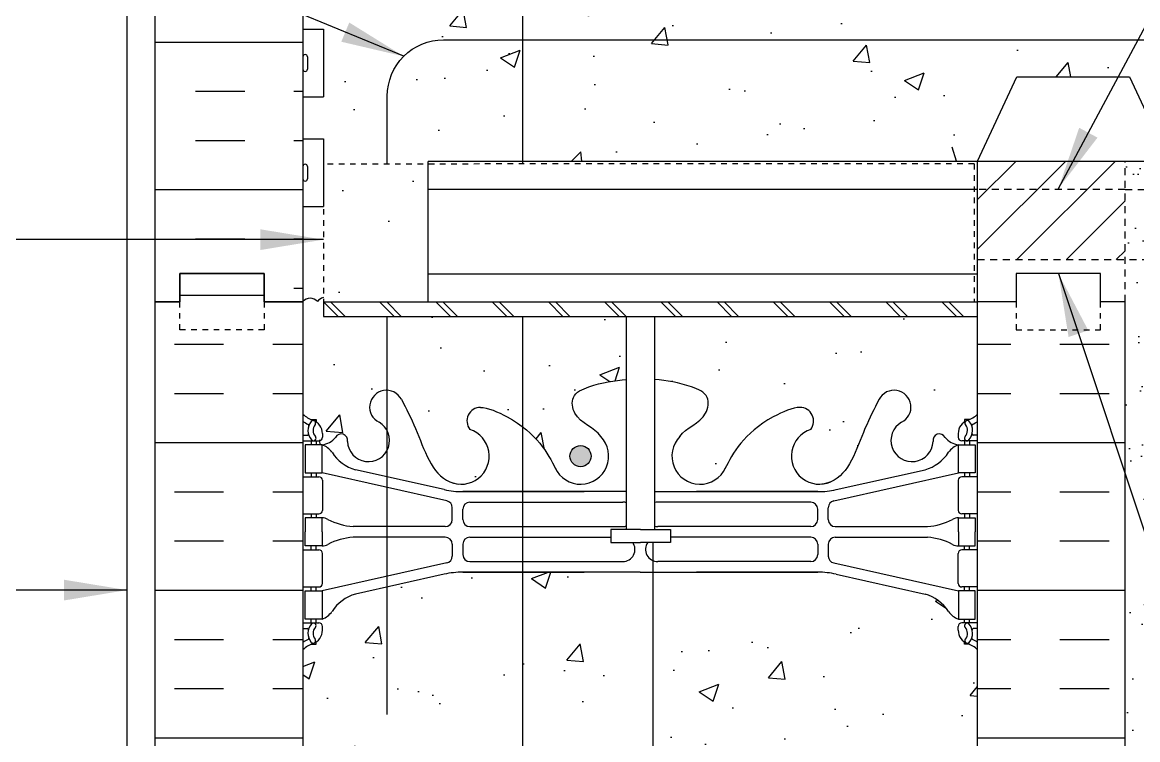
# Model space of a CAD drawing. Header units: inches. Extents: x 295 to 469, y 159 to 233.
# Drawn here: x 431.57 to 451.41, y 207.9 to 220.66 of the extents above; entities that cross this region are included whole.
import ezdxf

# ---------------------------------------------------------------- set-up
doc = ezdxf.new("R2010")
doc.units = ezdxf.units.IN
doc.header["$LTSCALE"] = 0.5
doc.header["$MEASUREMENT"] = 0
doc.linetypes.add('DASHED2', pattern=[0.375, 0.25, -0.125])
doc.linetypes.add('HIDDEN2', pattern=[0.1875, 0.125, -0.0625])
for name, color, linetype in [('HATCH', 12, 'Continuous'), ('line25', 2, 'Continuous'), ('LINE3', 3, 'Continuous'), ('LINE50', 5, 'Continuous'), ('LINE9', 9, 'Continuous'), ('TEXT', 4, 'Continuous'), ('Web_Edge', 9, 'Continuous')]:
    doc.layers.add(name, color=color, linetype=linetype)
doc.styles.add('DIM', font='romans.shx', dxfattribs={"width": 0.7})
doc.dimstyles.new('ext_12', dxfattribs={"dimscale": 12, "dimtxt": 0.09375, "dimasz": 0.09375, "dimexe": 0.09375, "dimexo": 0.0625, "dimgap": 0.0625, "dimtad": 1, "dimdec": 1, "dimzin": 3, "dimdsep": 46, "dimlunit": 4, "dimtxsty": 'DIM', "dimcen": 0.09, "dimdle": 0.09375, "dimclrt": 4, "dimadec": 0, "dimazin": 0, "dimtfac": 1, "dimtdec": 1, "dimtmove": 2, "dimatfit": 3, "dimfxl": 1, "dimfrac": 2, "dimtolj": 1, "dimtzin": 0, "dimarcsym": 0})
pattern_1 = [(50, (0, 0), (3.586301, -0.31376), [0.375, -4.125]), (355, (0, 0), (-0.693757, 3.76096), [0.3, -3.3]), (100.45144, (0.299, -0.026), (2.892544, 3.4472), [0.3187, -3.50571]), (46.1842, (0, 1), (5.336207, -0.827596), [0.5625, -6.1875]), (96.6356, (0.4447, 0.931), (4.67331, 4.870593), [0.47805, -5.25857]), (351.1842, (0, 1), (4.67331, 4.870593), [0.45, -4.95]), (21, (0.5, 0.75), (2.984535, -2.013094), [0.375, -4.125]), (326, (0.5, 0.75), (1.216577, 3.62575), [0.3, -3.3]), (71.45144, (0.7487, 0.5822), (4.201112, 1.612656), [0.3187, -3.50571]), (37.5, (0, 0), (0.0607993, 1.6644693), [0, -3.26, 0, -3.35, 0, -3.3125]), (7.5, (0, 0), (1.3153477, 1.9720586), [0, -1.91, 0, -3.185, 0, -1.2625]), (327.5, (-1.115, 0), (2.6691122, -0.1127744), [0, -1.25, 0, -3.9, 0, -5.175]), (317.5, (-1.615, 0), (2.915931, 0.500525), [0, -1.625, 0, -2.59, 0, -3.675])]

msp = doc.modelspace()

# ---------------------------------------------------------------- hatches: boundary and pattern name
at = {"layer": 'HATCH'}
h = msp.add_hatch(dxfattribs=at)
h.set_pattern_fill('AR-CONC', color=256, scale=0.5)
h.set_pattern_definition(pattern_1)
edge = h.paths.add_edge_path()
edge.add_spline(control_points=[(441.861, 231.228), (441.753, 231.391), (441.501, 231.455), (441.398, 231.651), (441.396, 231.656)], knot_values=[0.229407, 0.229407, 0.229407, 0.229407, 0.844432, 0.859739, 0.859739, 0.859739, 0.859739], degree=3, periodic=0)
edge.add_line((441.396, 231.656), (440.043, 231.656))
edge.add_spline(control_points=[(440.043, 231.656), (440.096, 231.632), (440.717, 231.318), (440.918, 230.935), (441.058, 230.651)], knot_values=[0.2328, 0.2328, 0.2328, 0.2328, 0.320663, 1.258119, 1.258119, 1.258119, 1.258119], degree=3, periodic=0)
edge.add_arc((441.503, 230.88), 0.5, 204.8893, 404.1875)
edge = h.paths.add_edge_path()
edge.add_arc((439.724, 231.505), 0.242, 141.2852, 218.2327, ccw=False)
edge.add_line((439.535, 231.656), (438.436, 231.656))
edge.add_spline(control_points=[(438.436, 231.656), (438.481, 231.564), (438.687, 231.126), (438.85, 230.553), (439.176, 230.422)], knot_values=[0.269172, 0.269172, 0.269172, 0.269172, 0.579211, 1.703896, 1.703896, 1.703896, 1.703896], degree=3, periodic=0)
edge.add_spline(control_points=[(439.176, 230.422), (439.226, 230.403), (439.28, 230.39), (439.337, 230.382)], knot_values=[1.703896, 1.703896, 1.703896, 1.703896, 1.875321, 1.875321, 1.875321, 1.875321], degree=3, periodic=0)
edge.add_arc((439.378, 230.88), 0.5, 265.2926, 431.7937)
h.paths.add_polyline_path([(437.967, 231.482, -0.229541), (437.78, 231.656), (437.075, 231.656), (437.075, 231.475, 0.277629), (437.235, 231.362, -0.407721), (437.405, 231.139, 1.679912)])
edge = h.paths.add_edge_path()
edge.add_spline(control_points=[(444.072, 230.651), (444.213, 230.935), (444.414, 231.318), (445.034, 231.632), (445.088, 231.656)], knot_values=[0.2328, 0.2328, 0.2328, 0.2328, 1.170256, 1.258119, 1.258119, 1.258119, 1.258119], degree=3, periodic=0)
edge.add_line((445.088, 231.656), (443.734, 231.656))
edge.add_spline(control_points=[(443.734, 231.656), (443.732, 231.651), (443.629, 231.455), (443.377, 231.391), (443.269, 231.228)], knot_values=[0.229407, 0.229407, 0.229407, 0.229407, 0.244714, 0.859739, 0.859739, 0.859739, 0.859739], degree=3, periodic=0)
edge.add_arc((443.628, 230.88), 0.5, 135.8125, 335.1107)
edge = h.paths.add_edge_path()
edge.add_spline(control_points=[(445.954, 230.422), (446.28, 230.553), (446.444, 231.126), (446.649, 231.564), (446.694, 231.656)], knot_values=[0.269172, 0.269172, 0.269172, 0.269172, 1.393856, 1.703896, 1.703896, 1.703896, 1.703896], degree=3, periodic=0)
edge.add_line((446.694, 231.656), (445.595, 231.656))
edge.add_arc((445.406, 231.505), 0.242, -38.2327, 38.7148, ccw=False)
edge.add_arc((445.753, 230.88), 0.5, 108.2063, 274.7074)
edge.add_spline(control_points=[(445.794, 230.382), (445.85, 230.39), (445.905, 230.403), (445.954, 230.422)], knot_values=[1.703896, 1.703896, 1.703896, 1.703896, 1.875321, 1.875321, 1.875321, 1.875321], degree=3, periodic=0)
h.paths.add_polyline_path([(447.895, 231.362, 0.277626), (448.055, 231.475), (448.055, 231.656), (447.351, 231.656, -0.229541), (447.163, 231.482, 1.679912), (447.726, 231.139, -0.407728)])
edge = h.paths.add_edge_path()
edge.add_line((442.565, 232.656), (442.565, 232.263))
edge.add_spline(control_points=[(442.565, 232.263), (442.709, 232.253), (442.852, 232.243), (442.999, 232.222)], knot_values=[1.94067, 1.94067, 1.94067, 1.94067, 2.389004, 2.389004, 2.389004, 2.389004], degree=3, periodic=0)
edge.add_line((442.999, 232.222), (442.565, 232.656))
h.paths.add_polyline_path([(445.153, 229.735, 0.185301), (444.854, 230.067), (440.276, 230.067, 0.185301), (439.978, 229.735), (439.978, 228.966, 0.225652), (440.353, 228.591), (444.778, 228.591, 0.225652), (445.153, 228.966)])
h.paths.add_polyline_path([(448.055, 229.692, 0.225652), (447.68, 230.067), (445.88, 230.067, 0.406005), (445.38, 229.582), (445.38, 229.084, 0.410093), (445.88, 228.591), (447.68, 228.591, 0.225652), (448.055, 228.966)])
h.paths.add_polyline_path([(448.055, 228.026, 0.225652), (447.68, 228.401), (445.88, 228.401, 0.410093), (445.38, 227.908), (445.38, 227.311, 0.24677), (445.574, 226.925), (447.68, 226.925, 0.225652), (448.055, 227.3)])
h.paths.add_polyline_path([(445.153, 228.026, 0.225652), (444.778, 228.401), (440.353, 228.401, 0.225652), (439.978, 228.026), (439.978, 227.258, 0.185301), (440.276, 226.925), (444.854, 226.925, 0.185301), (445.153, 227.258)])
h.paths.add_polyline_path([(439.75, 227.908, 0.410093), (439.25, 228.401), (437.45, 228.401, 0.225652), (437.075, 228.026), (437.075, 227.3, 0.225652), (437.45, 226.925), (439.556, 226.925, 0.24677), (439.75, 227.311)])
h.paths.add_polyline_path([(439.027, 222.318, -0.125834), (439.238, 222.462), (437.45, 222.462, 0.223417), (437.077, 222.092, -0.010935), (437.11, 222.077, -0.520567), (437.469, 221.934, -0.520567), (437.811, 222.081, -0.520567), (438.383, 222.042, -0.520567), (438.665, 222.163, -0.520567)], flags=16)
h.paths.add_polyline_path([(444.854, 222.462), (440.276, 222.462, 0.13116), (440.037, 222.246, -0.262398), (440.17, 222.102, -0.520567), (440.661, 222.145, -0.520567), (441.006, 222.194, -0.520567), (441.604, 222.216, -0.310845), (442.565, 222.193, -0.310845), (443.526, 222.216, -0.520567), (444.125, 222.194, -0.520567), (444.47, 222.145, -0.10231), (444.565, 222.22, -0.10231), (444.661, 222.145, -0.520567), (445.006, 222.194, -0.071995), (445.075, 222.273, 0.117955)], flags=17)
h.paths.add_polyline_path([(447.68, 222.462), (445.574, 222.462, 0.096302), (445.452, 222.333, -0.133551), (445.604, 222.216, -0.310845), (446.565, 222.193, -0.310845), (447.526, 222.216, -0.268983), (447.864, 222.358, 0.08617)], flags=17)
h.paths.add_polyline_path([(468.328, 222.191), (448.565, 222.191), (448.565, 222.22, 0.10231), (448.47, 222.145, 0.520567), (448.125, 222.194, 0.520567), (447.526, 222.216, 0.310845), (446.565, 222.193, 0.310845), (445.604, 222.216, 0.133551), (445.452, 222.333, 0.361858), (445.006, 222.194, 0.520567), (444.661, 222.145, 0.10231), (444.565, 222.22, 0.10231), (444.47, 222.145, 0.520567), (444.125, 222.194, 0.520567), (443.526, 222.216, 0.310845), (442.565, 222.193, 0.310845), (441.604, 222.216, 0.520567), (441.006, 222.194, 0.520567), (440.661, 222.145, 0.520567), (440.17, 222.102, 0.520567), (439.866, 222.223, 0.258655), (439.444, 222.491, 0.230831), (439.027, 222.318, 0.520567), (438.665, 222.163, 0.520567), (438.383, 222.042, 0.520567), (437.811, 222.081, 0.520567), (437.469, 221.934, 0.520567), (437.11, 222.077, 0.058158), (436.93, 222.136), (436.93, 221.288), (436.565, 221.288), (436.565, 220.538), (436.93, 220.538), (436.93, 219.338), (436.565, 219.338), (436.565, 218.588), (436.93, 218.588), (436.93, 218.141), (438.79, 218.142), (438.79, 218.191), (448.565, 218.191), (449.265, 219.691), (451.265, 219.691), (451.964, 218.191), (454.964, 218.191), (455.663, 219.691), (457.663, 219.691), (458.363, 218.191), (461.363, 218.191), (462.062, 219.691), (464.062, 219.691), (464.762, 218.191), (467.762, 218.191), (468.328, 219.404)])
h.paths.add_polyline_path([(438.79, 218.142), (436.93, 218.141), (436.93, 217.388), (436.93, 215.689), (438.79, 215.689)])
h.paths.add_polyline_path([(448.565, 209.501, 0.088416), (448.419, 209.598), (448.329, 209.598), (448.329, 209.64, -0.249069), (448.219, 209.847), (448.219, 209.915, -0.414214), (448.282, 209.977), (448.329, 209.977), (448.329, 210.047), (448.224, 210.047, -0.168672), (448.038, 210.197, 0.17445), (447.631, 210.492), (446.05, 210.845, 0.054974), (445.723, 210.881), (442.565, 210.881), (439.407, 210.881, 0.054974), (439.08, 210.845), (437.5, 210.492, 0.17445), (437.092, 210.197, -0.168672), (436.906, 210.047), (436.801, 210.047), (436.801, 209.977), (436.849, 209.977, -0.414214), (436.911, 209.915), (436.911, 209.847, -0.249069), (436.801, 209.64), (436.801, 209.598), (436.711, 209.598, 0.088416), (436.565, 209.501), (436.565, 203.886, 0.088416), (436.711, 203.788), (436.801, 203.788), (436.801, 203.746, -0.249069), (436.911, 203.539), (436.911, 203.472, -0.414214), (436.849, 203.409), (436.801, 203.409), (436.801, 203.339), (436.906, 203.339, -0.168672), (437.092, 203.19, 0.17445), (437.5, 202.894), (439.08, 202.541, 0.054974), (439.407, 202.505), (442.565, 202.505), (445.723, 202.505, 0.054974), (446.05, 202.541), (447.631, 202.894, 0.17445), (448.038, 203.19, -0.168672), (448.224, 203.339), (448.329, 203.339), (448.329, 203.409), (448.282, 203.409, -0.414214), (448.219, 203.472), (448.219, 203.539, -0.249069), (448.329, 203.746), (448.329, 203.788), (448.419, 203.788, 0.088416), (448.565, 203.886)])
h.paths.add_polyline_path([(448.565, 191.499, 0.088416), (448.419, 191.596), (448.329, 191.596), (448.329, 191.638, -0.249069), (448.219, 191.845), (448.219, 191.912, -0.414214), (448.282, 191.975), (448.329, 191.975), (448.329, 192.045), (448.224, 192.045, -0.168672), (448.038, 192.194, 0.17445), (447.631, 192.49), (446.05, 192.843, 0.054974), (445.723, 192.879), (442.565, 192.879), (439.407, 192.879, 0.054974), (439.08, 192.843), (437.5, 192.49, 0.17445), (437.092, 192.194, -0.168672), (436.906, 192.045), (436.801, 192.045), (436.801, 191.975), (436.849, 191.975, -0.414214), (436.911, 191.912), (436.911, 191.845, -0.249069), (436.801, 191.638), (436.801, 191.596), (436.711, 191.596, 0.088416), (436.565, 191.499), (436.565, 188.691), (441.768, 188.691), (442.768, 187.691), (442.768, 189.691), (443.768, 188.691), (448.565, 188.691)])
h = msp.add_hatch(dxfattribs=at)
h.set_pattern_fill('INSUL', color=256, scale=7, style=0)
h.set_pattern_definition([(0, (-2489.5965, -181.3163), (0, 2.625), []), (0, (-2489.5965, -180.4413), (0, 2.625), [0.875, -0.875]), (0, (-2489.5965, -179.5663), (0, 2.625), [0.875, -0.875])])
h.paths.add_polyline_path([(433.94, 215.693), (434.378, 215.693), (434.378, 216.193), (435.878, 216.193), (435.878, 215.693), (436.565, 215.693), (436.565, 231.531), (436.44, 231.656), (433.94, 231.656)])
h = msp.add_hatch(dxfattribs=at)
h.set_pattern_fill('ANSI31', color=256, scale=5, style=0)
h.set_pattern_definition([(45, (371.4578, 22.8467), (-0.4419417, 0.4419417), [])])
h.paths.add_polyline_path([(451.19, 216.441), (451.19, 218.189), (448.565, 218.189), (448.565, 216.441)])
h = msp.add_hatch(dxfattribs=at)
h.set_pattern_fill('AR-SAND', color=256, scale=0.5, style=0)
h.set_pattern_definition([(37.5, (375.48366, 87.6633), (-0.0314967, 0.963412), [0, -0.76, 0, -0.85, 0, -0.8125]), (7.5, (375.4837, 87.6633), (0.884888, 1.411073), [0, -0.41, 0, -0.685, 0, -0.2625]), (327.5, (374.86866, 87.6633), (1.557071, 0.0028295), [0, -0.25, 0, -0.9, 0, -1.175]), (317.5, (374.8687, 87.6633), (1.503063, 0.438838), [0, -0.125, 0, -0.59, 0, -0.675])])
h.paths.add_polyline_path([(451.69, 218.191), (451.19, 218.191), (451.19, 197.691), (451.19, 188.691), (451.69, 188.691)])
h = msp.add_hatch(dxfattribs=at)
h.set_pattern_fill('INSUL', color=256, scale=7, style=0)
h.set_pattern_definition([(0, (450.0272, 207.9343), (0, 2.625), []), (0, (450.0272, 208.8093), (0, 2.625), [0.875, -0.875]), (0, (450.0272, 209.6843), (0, 2.625), [0.875, -0.875])])
h.paths.add_polyline_path([(451.19, 215.691), (450.753, 215.691), (450.753, 215.191), (449.253, 215.191), (449.253, 215.691), (448.565, 215.691), (448.565, 197.691), (449.253, 197.691), (449.253, 198.191), (450.753, 198.191), (450.753, 197.691), (451.19, 197.691)])
h.paths.add_polyline_path([(433.94, 197.691), (434.378, 197.691), (434.378, 198.191), (435.878, 198.191), (435.878, 197.691), (436.565, 197.691), (436.565, 215.691), (435.878, 215.691), (435.878, 216.191), (434.378, 216.191), (434.378, 215.691), (433.94, 215.691)])
h = msp.add_hatch(dxfattribs=at)
h.set_pattern_fill('AR-CONC', color=256, scale=0.5)
h.set_pattern_definition(pattern_1)
edge = h.paths.add_edge_path()
edge.add_line((442.322, 215.429), (436.93, 215.429))
edge.add_line((436.93, 215.429), (436.93, 215.689))
edge.add_line((436.93, 215.689), (436.93, 215.767))
edge.add_arc((436.974, 215.587), 0.185, 103.6375, 145)
edge.add_arc((436.694, 215.59), 0.165, 38.7056, 141.2944)
edge.add_line((436.565, 215.693), (436.565, 213.693))
edge.add_arc((436.911, 214.054), 0.5, 226.2109, 246.4218)
edge.add_line((436.711, 213.596), (436.801, 213.596))
edge.add_line((436.801, 213.596), (436.801, 213.554))
edge.add_arc((436.661, 213.347), 0.25, 0, 55.9442, ccw=False)
edge.add_line((436.911, 213.347), (436.911, 213.28))
edge.add_arc((436.849, 213.28), 0.0625, -90, 0, ccw=False)
edge.add_line((436.849, 213.217), (436.801, 213.217))
edge.add_line((436.801, 213.217), (436.801, 213.147))
edge.add_line((436.801, 213.147), (436.906, 213.147))
edge.add_arc((436.869, 213.497), 0.352, 276.1291, 321.5331)
edge.add_arc((437.246, 213.228), 0.113, -12.1844, 154.0569, ccw=False)
edge.add_arc((437.731, 213.223), 0.375, 182.9237, 419.8675)
edge.add_arc((438.051, 213.817), 0.3, 27.597, 243.9425, ccw=False)
edge.add_spline(control_points=[(438.317, 213.956), (438.383, 213.827), (438.45, 213.698), (438.513, 213.56)], knot_values=[0, 0, 0, 0, 0.447744, 0.447744, 0.447744, 0.447744], degree=3, periodic=0)
edge.add_spline(control_points=[(438.513, 213.56), (438.532, 213.519), (438.61, 213.341), (438.682, 213.142), (438.746, 213)], knot_values=[0.447744, 0.447744, 0.447744, 0.447744, 0.579211, 1.009728, 1.009728, 1.009728, 1.009728], degree=3, periodic=0)
edge.add_spline(control_points=[(438.746, 213), (438.762, 212.964), (438.778, 212.93), (438.795, 212.896)], knot_values=[1.009728, 1.009728, 1.009728, 1.009728, 1.116334, 1.116334, 1.116334, 1.116334], degree=3, periodic=0)
edge.add_spline(control_points=[(438.795, 212.896), (438.809, 212.869), (438.823, 212.843), (438.838, 212.818)], knot_values=[1.116334, 1.116334, 1.116334, 1.116334, 1.201719, 1.201719, 1.201719, 1.201719], degree=3, periodic=0)
edge.add_spline(control_points=[(438.838, 212.818), (438.852, 212.794), (438.866, 212.77), (438.881, 212.748)], knot_values=[1.201719, 1.201719, 1.201719, 1.201719, 1.282554, 1.282554, 1.282554, 1.282554], degree=3, periodic=0)
edge.add_spline(control_points=[(438.881, 212.748), (438.892, 212.732), (438.903, 212.716), (438.914, 212.701)], knot_values=[1.282554, 1.282554, 1.282554, 1.282554, 1.339568, 1.339568, 1.339568, 1.339568], degree=3, periodic=0)
edge.add_spline(control_points=[(438.914, 212.701), (438.925, 212.687), (438.936, 212.673), (438.947, 212.66)], knot_values=[1.339568, 1.339568, 1.339568, 1.339568, 1.393854, 1.393854, 1.393854, 1.393854], degree=3, periodic=0)
edge.add_spline(control_points=[(438.947, 212.66), (438.959, 212.646), (438.971, 212.632), (438.984, 212.619)], knot_values=[1.393854, 1.393854, 1.393854, 1.393854, 1.451471, 1.451471, 1.451471, 1.451471], degree=3, periodic=0)
edge.add_spline(control_points=[(438.984, 212.619), (438.996, 212.607), (439.008, 212.596), (439.021, 212.585)], knot_values=[1.451471, 1.451471, 1.451471, 1.451471, 1.505342, 1.505342, 1.505342, 1.505342], degree=3, periodic=0)
edge.add_spline(control_points=[(439.021, 212.585), (439.034, 212.573), (439.048, 212.562), (439.063, 212.551)], knot_values=[1.505342, 1.505342, 1.505342, 1.505342, 1.563384, 1.563384, 1.563384, 1.563384], degree=3, periodic=0)
edge.add_spline(control_points=[(439.063, 212.551), (439.076, 212.541), (439.09, 212.532), (439.104, 212.524)], knot_values=[1.563384, 1.563384, 1.563384, 1.563384, 1.616944, 1.616944, 1.616944, 1.616944], degree=3, periodic=0)
edge.add_spline(control_points=[(439.104, 212.524), (439.115, 212.517), (439.127, 212.51), (439.139, 212.504)], knot_values=[1.616944, 1.616944, 1.616944, 1.616944, 1.660465, 1.660465, 1.660465, 1.660465], degree=3, periodic=0)
edge.add_spline(control_points=[(439.139, 212.504), (439.151, 212.498), (439.163, 212.493), (439.176, 212.488)], knot_values=[1.660465, 1.660465, 1.660465, 1.660465, 1.703896, 1.703896, 1.703896, 1.703896], degree=3, periodic=0)
edge.add_spline(control_points=[(439.176, 212.488), (439.186, 212.484), (439.196, 212.48), (439.206, 212.477)], knot_values=[1.703896, 1.703896, 1.703896, 1.703896, 1.737704, 1.737704, 1.737704, 1.737704], degree=3, periodic=0)
edge.add_spline(control_points=[(439.206, 212.477), (439.219, 212.473), (439.232, 212.469), (439.245, 212.465)], knot_values=[1.737704, 1.737704, 1.737704, 1.737704, 1.78039, 1.78039, 1.78039, 1.78039], degree=3, periodic=0)
edge.add_spline(control_points=[(439.245, 212.465), (439.259, 212.462), (439.273, 212.459), (439.287, 212.456)], knot_values=[1.78039, 1.78039, 1.78039, 1.78039, 1.824512, 1.824512, 1.824512, 1.824512], degree=3, periodic=0)
edge.add_spline(control_points=[(439.287, 212.456), (439.303, 212.452), (439.32, 212.45), (439.337, 212.447)], knot_values=[1.824512, 1.824512, 1.824512, 1.824512, 1.875321, 1.875321, 1.875321, 1.875321], degree=3, periodic=0)
edge.add_arc((439.378, 212.945), 0.5, 265.2926, 431.7937)
edge.add_arc((439.724, 213.57), 0.242, 90.0949, 218.2327, ccw=False)
edge.add_spline(control_points=[(439.724, 213.812), (439.732, 213.812), (439.74, 213.812), (439.749, 213.812)], knot_values=[0.038125, 0.038125, 0.038125, 0.038125, 0.057028, 0.057028, 0.057028, 0.057028], degree=3, periodic=0)
edge.add_spline(control_points=[(439.749, 213.812), (439.758, 213.811), (439.767, 213.81), (439.776, 213.809)], knot_values=[0.057028, 0.057028, 0.057028, 0.057028, 0.075602, 0.075602, 0.075602, 0.075602], degree=3, periodic=0)
edge.add_spline(control_points=[(439.776, 213.809), (439.785, 213.807), (439.795, 213.806), (439.805, 213.804)], knot_values=[0.075602, 0.075602, 0.075602, 0.075602, 0.094834, 0.094834, 0.094834, 0.094834], degree=3, periodic=0)
edge.add_spline(control_points=[(439.805, 213.804), (439.834, 213.798), (439.865, 213.789), (439.898, 213.779)], knot_values=[0.094834, 0.094834, 0.094834, 0.094834, 0.151529, 0.151529, 0.151529, 0.151529], degree=3, periodic=0)
edge.add_spline(control_points=[(439.898, 213.779), (439.92, 213.771), (439.943, 213.763), (439.966, 213.754)], knot_values=[0.151529, 0.151529, 0.151529, 0.151529, 0.190624, 0.190624, 0.190624, 0.190624], degree=3, periodic=0)
edge.add_spline(control_points=[(439.966, 213.754), (440.011, 213.736), (440.056, 213.716), (440.101, 213.694)], knot_values=[0.190624, 0.190624, 0.190624, 0.190624, 0.264927, 0.264927, 0.264927, 0.264927], degree=3, periodic=0)
edge.add_spline(control_points=[(440.101, 213.694), (440.134, 213.678), (440.224, 213.631), (440.304, 213.583), (440.352, 213.552)], knot_values=[0.264927, 0.264927, 0.264927, 0.264927, 0.320663, 0.41613, 0.41613, 0.41613, 0.41613], degree=3, periodic=0)
edge.add_spline(control_points=[(440.352, 213.552), (440.388, 213.529), (440.422, 213.505), (440.454, 213.481)], knot_values=[0.41613, 0.41613, 0.41613, 0.41613, 0.48854, 0.48854, 0.48854, 0.48854], degree=3, periodic=0)
edge.add_spline(control_points=[(440.454, 213.481), (440.49, 213.455), (440.523, 213.429), (440.554, 213.403)], knot_values=[0.48854, 0.48854, 0.48854, 0.48854, 0.567328, 0.567328, 0.567328, 0.567328], degree=3, periodic=0)
edge.add_spline(control_points=[(440.554, 213.403), (440.582, 213.379), (440.609, 213.354), (440.635, 213.33)], knot_values=[0.567328, 0.567328, 0.567328, 0.567328, 0.639328, 0.639328, 0.639328, 0.639328], degree=3, periodic=0)
edge.add_spline(control_points=[(440.635, 213.33), (440.663, 213.303), (440.689, 213.276), (440.714, 213.249)], knot_values=[0.639328, 0.639328, 0.639328, 0.639328, 0.718521, 0.718521, 0.718521, 0.718521], degree=3, periodic=0)
edge.add_spline(control_points=[(440.714, 213.249), (440.736, 213.225), (440.757, 213.2), (440.777, 213.176)], knot_values=[0.718521, 0.718521, 0.718521, 0.718521, 0.789856, 0.789856, 0.789856, 0.789856], degree=3, periodic=0)
edge.add_spline(control_points=[(440.777, 213.176), (440.799, 213.149), (440.82, 213.122), (440.839, 213.095)], knot_values=[0.789856, 0.789856, 0.789856, 0.789856, 0.869703, 0.869703, 0.869703, 0.869703], degree=3, periodic=0)
edge.add_spline(control_points=[(440.839, 213.095), (440.86, 213.066), (440.879, 213.038), (440.897, 213.01)], knot_values=[0.869703, 0.869703, 0.869703, 0.869703, 0.95312, 0.95312, 0.95312, 0.95312], degree=3, periodic=0)
edge.add_spline(control_points=[(440.897, 213.01), (440.927, 212.962), (440.955, 212.915), (440.98, 212.869)], knot_values=[0.95312, 0.95312, 0.95312, 0.95312, 1.0964, 1.0964, 1.0964, 1.0964], degree=3, periodic=0)
edge.add_spline(control_points=[(440.98, 212.869), (441.005, 212.823), (441.027, 212.779), (441.049, 212.736)], knot_values=[1.0964, 1.0964, 1.0964, 1.0964, 1.237398, 1.237398, 1.237398, 1.237398], degree=3, periodic=0)
edge.add_arc((441.503, 212.945), 0.5, 204.819, 404.1875)
edge.add_spline(control_points=[(441.861, 213.294), (441.753, 213.457), (441.394, 213.548), (441.317, 214.043), (441.775, 214.24), (442.105, 214.29), (442.322, 214.309)], knot_values=[0.229407, 0.229407, 0.229407, 0.229407, 0.844432, 1.128849, 1.464331, 2.136729, 2.136729, 2.136729, 2.136729], degree=3, periodic=0)
edge.add_line((442.322, 214.309), (442.322, 215.429))
h = msp.add_hatch(dxfattribs=at)
h.set_pattern_fill('AR-CONC', color=256, scale=0.5)
h.set_pattern_definition(pattern_1)
edge = h.paths.add_edge_path()
edge.add_line((448.565, 215.429), (442.822, 215.429))
edge.add_line((442.822, 215.429), (442.822, 214.308))
edge.add_spline(control_points=[(442.822, 214.308), (443.034, 214.288), (443.36, 214.238), (443.813, 214.043), (443.737, 213.548), (443.377, 213.457), (443.269, 213.294)], knot_values=[0.229407, 0.229407, 0.229407, 0.229407, 0.887302, 1.222784, 1.507201, 2.122226, 2.122226, 2.122226, 2.122226], degree=3, periodic=0)
edge.add_arc((443.628, 212.945), 0.5, 135.8125, 335.181)
edge.add_spline(control_points=[(444.081, 212.736), (444.221, 213.016), (444.466, 213.463), (445.285, 213.814), (445.406, 213.812)], knot_values=[0.038125, 0.038125, 0.038125, 0.038125, 0.95486, 1.237398, 1.237398, 1.237398, 1.237398], degree=3, periodic=0)
edge.add_arc((445.406, 213.57), 0.242, -38.2327, 90, ccw=False)
edge.add_arc((445.753, 212.945), 0.5, 108.2063, 274.7074)
edge.add_spline(control_points=[(445.794, 212.447), (445.85, 212.456), (445.905, 212.468), (445.954, 212.488)], knot_values=[1.703896, 1.703896, 1.703896, 1.703896, 1.875321, 1.875321, 1.875321, 1.875321], degree=3, periodic=0)
edge.add_spline(control_points=[(445.954, 212.488), (446.28, 212.618), (446.474, 213.299), (446.727, 213.789), (446.813, 213.956)], knot_values=[0, 0, 0, 0, 1.124685, 1.703896, 1.703896, 1.703896, 1.703896], degree=3, periodic=0)
edge.add_arc((447.079, 213.817), 0.3, -63.9425, 153.014, ccw=False)
edge.add_arc((447.399, 213.223), 0.375, 120.1325, 357.0763)
edge.add_arc((447.884, 213.228), 0.113, 25.9431, 192.1844, ccw=False)
edge.add_arc((448.262, 213.497), 0.352, 218.4669, 263.8709)
edge.add_line((448.224, 213.147), (448.329, 213.147))
edge.add_line((448.329, 213.147), (448.329, 213.217))
edge.add_line((448.329, 213.217), (448.282, 213.217))
edge.add_arc((448.282, 213.28), 0.0625, 180, 270, ccw=False)
edge.add_line((448.219, 213.28), (448.219, 213.347))
edge.add_arc((448.469, 213.347), 0.25, 124.0558, 180, ccw=False)
edge.add_line((448.329, 213.554), (448.329, 213.596))
edge.add_line((448.329, 213.596), (448.419, 213.596))
edge.add_arc((448.219, 214.054), 0.5, 293.5782, 313.7891)
edge.add_line((448.565, 213.693), (448.565, 215.429))
at = {"layer": 'LINE3'}
msp.add_hatch(color=256, dxfattribs=at).paths.add_polyline_path([(441.315, 212.945, 1), (441.69, 212.945, 1)])

# ---------------------------------------------------------------- linework, layer by layer
at = {"layer": 'HATCH', "linetype": 'HIDDEN2'}
for p, q in [((448.503, 218.144), (436.93, 218.141)), ((436.93, 218.141), (436.93, 215.689)), ((448.503, 218.144), (448.503, 215.689))]:
    msp.add_line(p, q, dxfattribs=at)
at = {"layer": 'HATCH', "linetype": 'HIDDEN2', "ltscale": 2}
for p, q in [((451.19, 215.691), (451.19, 218.191)), ((451.19, 217.691), (448.565, 217.691)), ((451.19, 217.691), (451.69, 217.691)), ((448.565, 216.441), (451.69, 216.441))]:
    msp.add_line(p, q, dxfattribs=at)
at = {"layer": 'HATCH'}
for p, q in [((436.404, 215.931), (436.565, 215.931)), ((436.93, 215.689), (437.19, 215.429)), ((437.055, 215.689), (437.315, 215.429)), ((437.93, 215.689), (438.19, 215.429)), ((438.055, 215.689), (438.315, 215.429)), ((438.93, 215.689), (439.19, 215.429)), ((439.055, 215.689), (439.315, 215.429)), ((439.93, 215.689), (440.19, 215.429)), ((440.055, 215.689), (440.315, 215.429)), ((440.93, 215.689), (441.19, 215.429)), ((441.055, 215.689), (441.315, 215.429)), ((441.93, 215.689), (442.19, 215.429)), ((442.055, 215.689), (442.315, 215.429)), ((442.93, 215.689), (443.19, 215.429)), ((443.055, 215.689), (443.315, 215.429)), ((443.93, 215.689), (444.19, 215.429)), ((444.055, 215.689), (444.315, 215.429)), ((444.93, 215.689), (445.19, 215.429)), ((445.055, 215.689), (445.315, 215.429)), ((445.93, 215.689), (446.19, 215.429)), ((446.055, 215.689), (446.315, 215.429)), ((446.93, 215.689), (447.19, 215.429)), ((447.055, 215.689), (447.315, 215.429)), ((447.93, 215.689), (448.19, 215.429)), ((448.055, 215.689), (448.315, 215.429))]:
    msp.add_line(p, q, dxfattribs=at)
msp.add_lwpolyline([(436.93, 215.767, 0.182463), (436.822, 215.693, 0.480133), (436.565, 215.693)], format="xyb", dxfattribs=at)
at = {"layer": 'line25'}
for p, q in [((436.565, 231.656), (436.565, 197.691)), ((436.565, 220.538), (436.93, 220.538)), ((436.93, 220.538), (436.93, 219.338)), ((436.565, 220.048), (436.565, 219.828)), ((436.645, 220.048), (436.645, 219.828)), ((436.565, 219.993), (436.565, 219.993)), ((436.565, 219.883), (436.565, 219.883)), ((436.605, 219.788), (436.605, 219.788)), ((436.565, 219.338), (436.93, 219.338)), ((436.565, 218.588), (436.93, 218.588)), ((436.93, 218.588), (436.93, 217.388)), ((436.565, 218.098), (436.565, 217.878)), ((436.565, 218.043), (436.565, 218.043)), ((436.605, 218.138), (436.605, 218.138)), ((436.645, 218.098), (436.645, 217.878)), ((438.79, 218.191), (464.328, 218.191)), ((438.79, 215.689), (438.79, 218.189)), ((448.565, 197.691), (448.565, 218.191)), ((451.19, 218.191), (468.328, 218.191)), ((436.565, 217.933), (436.565, 217.933)), ((436.605, 217.838), (436.605, 217.838)), ((448.565, 217.691), (438.79, 217.691)), ((436.565, 217.388), (436.93, 217.388)), ((438.79, 216.189), (448.565, 216.189)), ((436.93, 215.689), (448.565, 215.689)), ((436.93, 215.689), (436.93, 215.429)), ((436.93, 215.429), (448.565, 215.429)), ((442.322, 211.637), (442.322, 215.429)), ((442.822, 211.637), (442.822, 215.429))]:
    msp.add_line(p, q, dxfattribs=at)
at = {"layer": 'line25', "color": 192}
for q in [(448.11, 218.441), (448.565, 218.191)]:
    msp.add_line((448.19, 218.191), q, dxfattribs=at)
msp.add_lwpolyline([(448.565, 218.191), (449.265, 219.691), (451.265, 219.691), (451.964, 218.191)], dxfattribs=at)
at = {"layer": 'line25'}
for points in [[(442.572, 211.637), (442.043, 211.637), (442.043, 211.41), (442.572, 211.41)], [(442.572, 211.637), (443.101, 211.637), (443.101, 211.41), (442.841, 211.41)], [(442.841, 211.41), (442.572, 211.41)]]:
    msp.add_lwpolyline(points, dxfattribs=at)
for centre, start, end in [((436.605, 220.048), 90, 180), ((436.605, 220.048), 0, 90), ((436.605, 219.828), 180, 270), ((436.605, 219.828), 270, 0), ((436.605, 218.098), 90, 180), ((436.605, 218.098), 0, 90), ((436.605, 217.878), 180, 270), ((436.605, 217.878), 270, 0)]:
    msp.add_arc(centre, 0.04, start, end, dxfattribs=at)
at = {"layer": 'LINE3'}
for p, q in [((440.477, 218.141), (440.477, 231.654)), ((440.477, 195.181), (440.477, 215.429)), ((442.789, 211.399), (442.789, 189.67))]:
    msp.add_line(p, q, dxfattribs=at)
at = {"layer": 'LINE3', "linetype": 'Continuous'}
msp.add_lwpolyline([(438.065, 218.141), (438.065, 219.35, -0.414214), (439.065, 220.35), (453.444, 220.35)], format="xyb", dxfattribs=at)
msp.add_lwpolyline([(438.065, 208.35), (438.065, 215.429)], dxfattribs=at)
at = {"layer": 'LINE3'}
msp.add_circle((441.503, 212.945), 0.188, dxfattribs=at)
at = {"layer": 'LINE50'}
for p, q in [((433.94, 215.693), (433.94, 231.656)), ((433.94, 197.691), (433.94, 215.691)), ((451.19, 197.691), (451.19, 215.691))]:
    msp.add_line(p, q, dxfattribs=at)
for points in [[(436.565, 215.691), (435.878, 215.691), (435.878, 216.191), (434.378, 216.191), (434.378, 215.691), (433.94, 215.691)], [(433.94, 215.691), (434.378, 215.691), (434.378, 216.191), (435.878, 216.191), (435.878, 215.691), (436.565, 215.691)], [(451.19, 215.691), (450.753, 215.691), (450.753, 216.191), (449.253, 216.191), (449.253, 215.691), (448.565, 215.691)]]:
    msp.add_lwpolyline(points, dxfattribs=at)
at = {"layer": 'LINE9'}
msp.add_line((433.44, 188.691), (433.44, 231.656), dxfattribs=at)
at = {"layer": 'LINE9', "linetype": 'DASHED2', "ltscale": 0.15}
for points in [[(435.878, 215.691), (435.878, 215.691), (435.878, 215.191), (434.378, 215.191), (434.378, 215.691), (434.378, 215.691)], [(449.253, 215.691), (449.253, 215.691), (449.253, 215.191), (450.753, 215.191), (450.753, 215.691), (450.753, 215.691)]]:
    msp.add_lwpolyline(points, dxfattribs=at)
at = {"layer": 'Web_Edge'}
for p, q in [((436.711, 213.596), (436.801, 213.596)), ((436.801, 213.596), (436.801, 213.554)), ((448.419, 213.596), (448.329, 213.596)), ((448.329, 213.596), (448.329, 213.554)), ((436.565, 213.317), (436.643, 213.317)), ((436.911, 213.347), (436.911, 213.28)), ((448.219, 213.347), (448.219, 213.28)), ((448.565, 213.317), (448.487, 213.317)), ((436.565, 213.217), (436.849, 213.217)), ((436.711, 213.217), (436.711, 213.147)), ((436.801, 213.217), (436.801, 213.147)), ((448.565, 213.217), (448.282, 213.217)), ((448.329, 213.217), (448.329, 213.147)), ((448.419, 213.217), (448.419, 213.147)), ((439.08, 212.349), (437.5, 212.702)), ((446.05, 212.349), (447.631, 212.702)), ((436.565, 212.577), (436.849, 212.577)), ((436.711, 212.647), (436.711, 212.577)), ((436.801, 212.647), (436.801, 212.577)), ((439.124, 212.15), (436.906, 212.647)), ((436.911, 212.515), (436.911, 211.98)), ((446.007, 212.15), (448.224, 212.647)), ((448.219, 212.515), (448.219, 211.98)), ((448.565, 212.577), (448.282, 212.577)), ((448.329, 212.647), (448.329, 212.577)), ((448.419, 212.647), (448.419, 212.577)), ((439.407, 212.313), (441.565, 212.313)), ((442.322, 212.313), (439.407, 212.313)), ((442.822, 212.313), (445.723, 212.313)), ((445.723, 212.313), (443.565, 212.313)), ((439.534, 212.126), (442.253, 212.126)), ((445.596, 212.126), (442.877, 212.126)), ((436.565, 211.917), (436.849, 211.917)), ((436.711, 211.917), (436.711, 211.847)), ((436.801, 211.917), (436.801, 211.847)), ((439.221, 211.816), (439.221, 212.028)), ((439.409, 211.817), (439.409, 212.001)), ((445.721, 211.817), (445.721, 212.001)), ((445.909, 211.816), (445.909, 212.028)), ((448.565, 211.917), (448.282, 211.917)), ((448.329, 211.917), (448.329, 211.847)), ((448.419, 211.917), (448.419, 211.847)), ((439.096, 211.691), (437.459, 211.691)), ((439.534, 211.692), (442.253, 211.692)), ((445.596, 211.692), (442.877, 211.692)), ((446.034, 211.691), (447.671, 211.691)), ((439.096, 211.503), (437.459, 211.503)), ((439.534, 211.502), (442.043, 211.502)), ((445.596, 211.502), (443.101, 211.502)), ((446.034, 211.503), (447.671, 211.503)), ((436.565, 211.277), (436.849, 211.277)), ((436.711, 211.277), (436.711, 211.347)), ((436.801, 211.277), (436.801, 211.347)), ((439.221, 211.378), (439.221, 211.166)), ((439.409, 211.377), (439.409, 211.193)), ((445.721, 211.377), (445.721, 211.193)), ((445.909, 211.378), (445.909, 211.166)), ((448.565, 211.277), (448.282, 211.277)), ((448.329, 211.277), (448.329, 211.347)), ((448.419, 211.277), (448.419, 211.347)), ((436.911, 210.68), (436.911, 211.215)), ((448.219, 210.68), (448.219, 211.215)), ((439.124, 211.044), (436.906, 210.547)), ((439.407, 210.881), (441.565, 210.881)), ((442.565, 210.881), (439.407, 210.881)), ((439.534, 211.068), (442.253, 211.068)), ((442.565, 210.881), (445.723, 210.881)), ((445.596, 211.068), (442.877, 211.068)), ((445.723, 210.881), (443.565, 210.881)), ((446.007, 211.044), (448.224, 210.547)), ((439.08, 210.845), (437.5, 210.492)), ((446.05, 210.845), (447.631, 210.492)), ((436.565, 210.617), (436.849, 210.617)), ((436.711, 210.547), (436.711, 210.617)), ((436.801, 210.547), (436.801, 210.617)), ((448.565, 210.617), (448.282, 210.617)), ((448.329, 210.547), (448.329, 210.617)), ((448.419, 210.547), (448.419, 210.617)), ((436.565, 209.977), (436.849, 209.977)), ((436.711, 209.977), (436.711, 210.047)), ((436.801, 209.977), (436.801, 210.047)), ((436.911, 209.847), (436.911, 209.915)), ((448.219, 209.847), (448.219, 209.915)), ((448.565, 209.977), (448.282, 209.977)), ((448.329, 209.977), (448.329, 210.047)), ((448.419, 209.977), (448.419, 210.047)), ((436.565, 209.877), (436.643, 209.877)), ((448.565, 209.877), (448.487, 209.877)), ((436.711, 209.598), (436.801, 209.598)), ((436.801, 209.598), (436.801, 209.64)), ((448.329, 209.598), (448.329, 209.64)), ((448.419, 209.598), (448.329, 209.598))]:
    msp.add_line(p, q, dxfattribs=at)
for points in [[(436.606, 212.647), (436.906, 212.647), (436.906, 213.147), (436.606, 213.147)], [(448.524, 212.647), (448.224, 212.647), (448.224, 213.147), (448.524, 213.147)], [(436.606, 210.547), (436.906, 210.547), (436.906, 210.047), (436.606, 210.047)], [(448.524, 210.547), (448.224, 210.547), (448.224, 210.047), (448.524, 210.047)]]:
    msp.add_lwpolyline(points, close=True, dxfattribs=at)
for points in [[(436.906, 211.597), (436.906, 211.847), (436.606, 211.847), (436.606, 211.597)], [(448.224, 211.597), (448.224, 211.847), (448.524, 211.847), (448.524, 211.597)], [(436.906, 211.597), (436.906, 211.347), (436.606, 211.347), (436.606, 211.597)], [(448.224, 211.597), (448.224, 211.347), (448.524, 211.347), (448.524, 211.597)]]:
    msp.add_lwpolyline(points, dxfattribs=at)
for centre, radius, start, end in [((438.051, 213.817), 0.3, 27.597, 243.9425), ((447.079, 213.817), 0.3, 296.0575, 152.403), ((436.911, 214.054), 0.5, 226.2109, 250.5288), ((439.724, 213.57), 0.242, 90, 218.2327), ((445.406, 213.57), 0.242, 321.7673, 90), ((448.219, 214.054), 0.5, 289.4712, 313.7891), ((436.911, 214.054), 0.6, 234.7832, 245.0748), ((436.905, 213.402), 0.25, 140.1145, 222.4609), ((436.649, 213.491), 0.021, 343.464, 63.9957), ((436.747, 213.532), 0.045, 321.448, 139.1879), ((436.661, 213.347), 0.25, 0, 70.5288), ((436.905, 213.402), 0.16, 140.0001, 222.4609), ((437.731, 213.223), 0.375, 182.9237, 59.8675), ((447.399, 213.223), 0.375, 120.1325, 357.0763), ((448.469, 213.347), 0.25, 109.4712, 180), ((448.383, 213.532), 0.045, 40.8121, 218.552), ((448.225, 213.402), 0.16, 317.5391, 39.9999), ((448.225, 213.402), 0.25, 317.5391, 39.8855), ((448.481, 213.491), 0.021, 116.0043, 196.536), ((448.219, 214.054), 0.6, 294.9252, 305.2168), ((436.643, 213.337), 0.0196, 269.4032, 15.4901), ((436.754, 213.263), 0.045, 222.4609, 42.4609), ((436.849, 213.28), 0.0625, 270, 0), ((436.869, 213.497), 0.352, 276.1291, 321.5331), ((437.246, 213.228), 0.113, 347.8156, 154.0569), ((439.378, 212.945), 0.5, 246.2139, 71.7937), ((441.503, 212.945), 0.5, 204.819, 44.1875), ((443.628, 212.945), 0.5, 135.8125, 335.181), ((445.753, 212.945), 0.5, 108.2063, 293.7861), ((447.884, 213.228), 0.113, 25.9431, 192.1844), ((448.262, 213.497), 0.352, 218.4669, 263.8709), ((448.282, 213.28), 0.0625, 180, 270), ((448.377, 213.263), 0.045, 137.5391, 317.5391), ((448.487, 213.337), 0.0196, 164.5099, 270.5968), ((436.784, 212.804), 0.364, 34.9775, 70.3387), ((448.346, 212.804), 0.364, 109.6613, 145.0225), ((437.707, 213.416), 0.743, 212.7919, 253.8107), ((447.423, 213.416), 0.743, 286.1893, 327.2081), ((436.849, 212.515), 0.0625, 0, 90), ((448.282, 212.515), 0.0625, 90, 180), ((439.407, 213.813), 1.5, 257.4135, 270), ((445.723, 213.813), 1.5, 270, 282.5865), ((439.096, 212.028), 0.125, 0, 77.3767), ((439.534, 212.001), 0.125, 90, 180), ((442.253, 211.909), 0.217, 71.464, 90), ((442.877, 211.909), 0.217, 90, 104.6702), ((445.596, 212.001), 0.125, 0, 90), ((446.034, 212.028), 0.125, 102.6233, 180), ((436.849, 211.98), 0.0625, 270, 0), ((448.282, 211.98), 0.0625, 180, 270), ((436.902, 211.628), 0.219, 60.4937, 88.92), ((437.548, 212.858), 1.17, 242.6365, 265.6505), ((439.096, 211.816), 0.125, 270, 0), ((439.534, 211.817), 0.125, 180, 270), ((442.253, 211.909), 0.217, 270, 288.536), ((442.877, 211.909), 0.217, 255.3298, 270), ((445.596, 211.817), 0.125, 270, 360), ((446.034, 211.816), 0.125, 180, 270), ((447.583, 212.858), 1.17, 274.3495, 297.3635), ((448.228, 211.628), 0.219, 91.08, 119.5063), ((437.548, 210.336), 1.17, 94.3495, 117.3635), ((439.096, 211.378), 0.125, 0, 90), ((439.534, 211.377), 0.125, 90, 180), ((445.596, 211.377), 0.125, 0, 90), ((446.034, 211.378), 0.125, 90, 180), ((447.583, 210.336), 1.17, 62.6365, 85.6505), ((436.849, 211.215), 0.0625, 0, 90), ((436.902, 211.566), 0.219, 271.08, 299.5063), ((442.253, 211.285), 0.217, 270, 35.1871), ((442.877, 211.285), 0.217, 144.8129, 270), ((448.228, 211.566), 0.219, 240.4937, 268.92), ((448.282, 211.215), 0.0625, 90, 180), ((439.096, 211.166), 0.125, 282.6233, 0), ((439.534, 211.193), 0.125, 180, 270), ((445.596, 211.193), 0.125, 270, 0), ((446.034, 211.166), 0.125, 180, 257.3767), ((439.407, 209.381), 1.5, 90, 102.5865), ((445.723, 209.381), 1.5, 77.4135, 90), ((436.849, 210.68), 0.0625, 270, 0), ((448.282, 210.68), 0.0625, 180, 270), ((437.707, 209.778), 0.743, 106.1893, 147.2081), ((447.423, 209.778), 0.743, 32.7919, 73.8107), ((436.784, 210.39), 0.364, 289.6613, 325.0225), ((448.346, 210.39), 0.364, 214.9775, 250.3387), ((436.905, 209.792), 0.25, 137.5391, 219.8855), ((436.754, 209.931), 0.045, 317.5391, 137.5391), ((436.905, 209.792), 0.16, 137.5391, 219.9999), ((436.849, 209.915), 0.0625, 360, 90), ((448.282, 209.915), 0.0625, 90, 180), ((448.377, 209.931), 0.045, 42.4609, 222.4609), ((448.225, 209.792), 0.16, 320.0001, 42.4609), ((448.225, 209.792), 0.25, 320.1145, 42.4609), ((436.643, 209.857), 0.0196, 344.5099, 90.5968), ((436.649, 209.703), 0.021, 296.0043, 16.536), ((436.747, 209.662), 0.045, 220.8121, 38.552), ((436.661, 209.847), 0.25, 289.4712, 360), ((448.469, 209.847), 0.25, 180, 250.5288), ((448.383, 209.662), 0.045, 141.448, 319.1879), ((448.481, 209.703), 0.021, 163.464, 243.9957), ((448.487, 209.857), 0.0196, 89.4032, 195.4901), ((436.911, 209.14), 0.6, 114.9252, 125.2168), ((436.911, 209.14), 0.5, 109.4712, 133.7891), ((448.219, 209.14), 0.5, 46.2109, 70.5288), ((448.219, 209.14), 0.6, 54.7832, 65.0748)]:
    msp.add_arc(centre, radius, start, end, dxfattribs=at)
for points, knots in [([(441.861, 213.294), (441.753, 213.457), (441.394, 213.548), (441.317, 214.043), (441.775, 214.24), (442.105, 214.29), (442.322, 214.309)], [0.229407, 0.229407, 0.229407, 0.229407, 0.844432, 1.128849, 1.464331, 2.136729, 2.136729, 2.136729, 2.136729]), ([(443.269, 213.294), (443.377, 213.457), (443.737, 213.548), (443.813, 214.043), (443.36, 214.238), (443.034, 214.288), (442.822, 214.308)], [0.229407, 0.229407, 0.229407, 0.229407, 0.844432, 1.128849, 1.464331, 2.122226, 2.122226, 2.122226, 2.122226]), ([(438.317, 213.956), (438.403, 213.789), (438.656, 213.299), (438.87, 212.55), (439.28, 212.456), (439.337, 212.447)], [0, 0, 0, 0, 0.579211, 1.703896, 1.875321, 1.875321, 1.875321, 1.875321]), ([(446.813, 213.956), (446.727, 213.789), (446.474, 213.299), (446.26, 212.55), (445.85, 212.456), (445.794, 212.447)], [0, 0, 0, 0, 0.579211, 1.703896, 1.875321, 1.875321, 1.875321, 1.875321]), ([(439.724, 213.812), (439.845, 213.814), (440.678, 213.457), (440.918, 213), (441.058, 212.717)], [0.038125, 0.038125, 0.038125, 0.038125, 0.320663, 1.258119, 1.258119, 1.258119, 1.258119]), ([(445.406, 213.812), (445.285, 213.814), (444.452, 213.457), (444.213, 213), (444.072, 212.717)], [0.038125, 0.038125, 0.038125, 0.038125, 0.320663, 1.258119, 1.258119, 1.258119, 1.258119])]:
    msp.add_open_spline(points, degree=3, knots=knots, dxfattribs=at)
for points in [[(439.409, 211.822), (439.409, 211.996)], [(445.721, 211.822), (445.721, 211.996)], [(439.409, 211.372), (439.409, 211.198)], [(445.721, 211.372), (445.721, 211.198)]]:
    msp.add_open_spline(points, degree=1, dxfattribs=at)

# ---------------------------------------------------------------- leaders
at = {"layer": 'TEXT'}
for points in [[(450.003, 217.707), (455.681, 228.297), (458.772, 228.297)], [(438.358, 220.057), (432.258, 222.583), (430.524, 222.583)], [(436.93, 216.796), (430.348, 216.796), (428.268, 216.796)], [(450.003, 216.191), (453.698, 205.078), (455.299, 205.078)], [(433.438, 210.562), (430.354, 210.562), (427.981, 210.562)]]:
    msp.add_leader(points, dimstyle='ext_12', override={"dimgap": 0.0625, "dimtad": 0}, dxfattribs=at)

doc.saveas('drawing.dxf')
